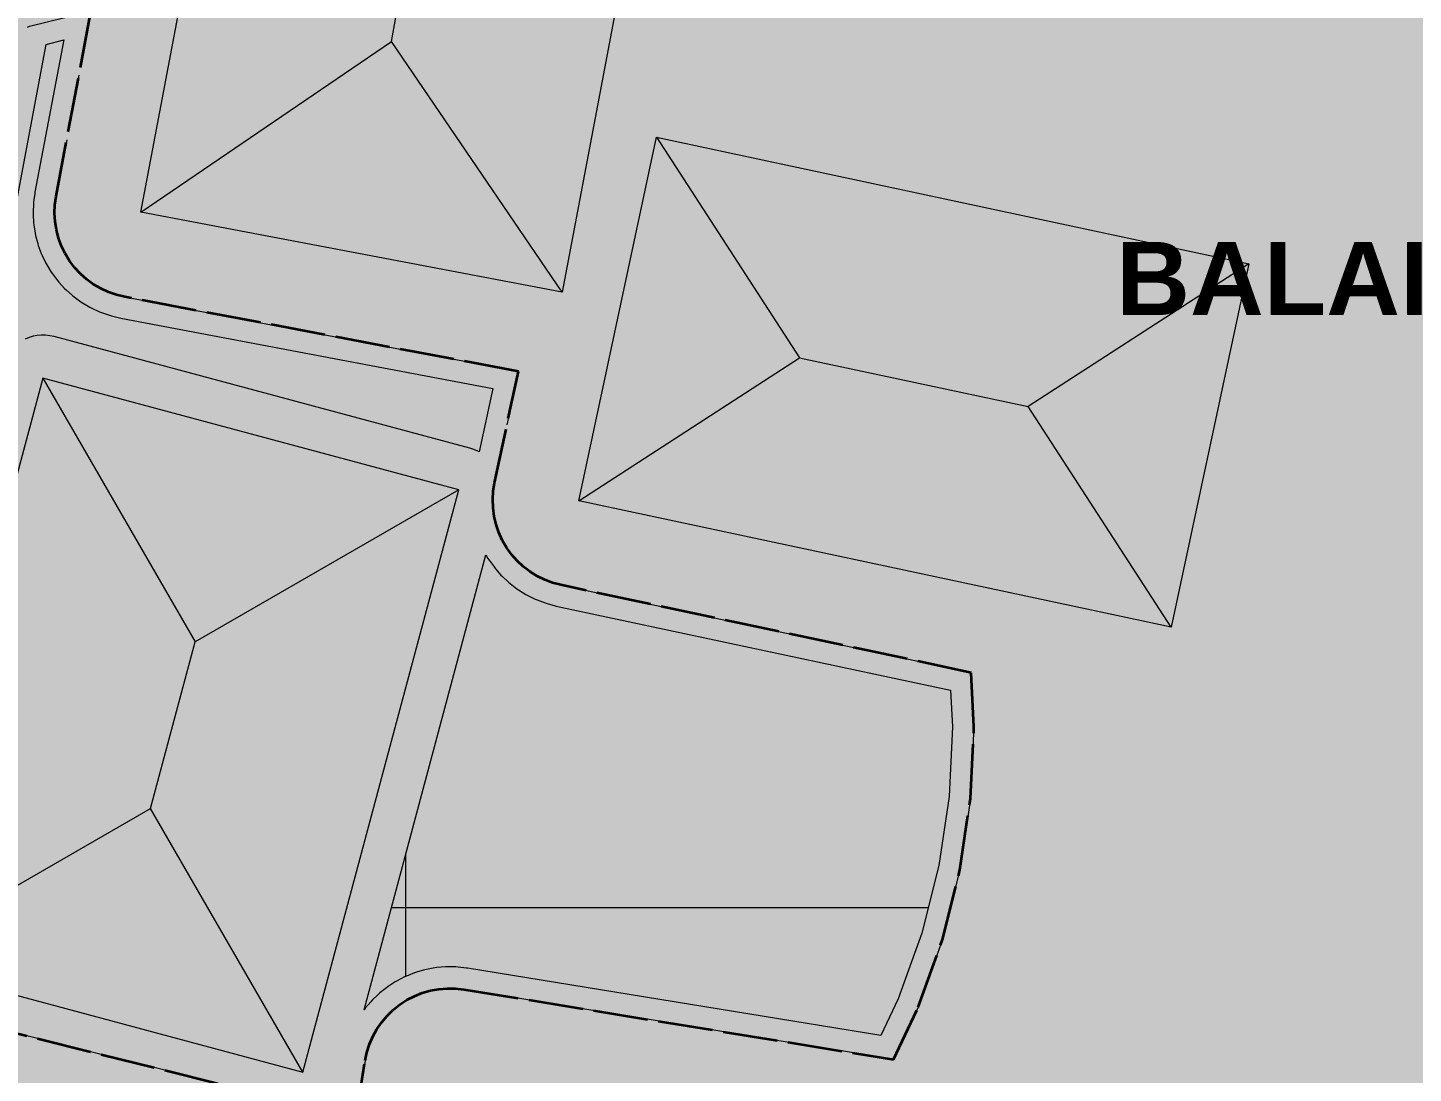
# Model space of a CAD drawing. Header units: metres. Extents: x 305909 to 307171, y 9156037 to 9156671.
# Drawn here: x 306378.72 to 306410.9, y 9156467.56 to 9156491.84 of the extents above; entities that cross this region are included whole.
import ezdxf

# ---------------------------------------------------------------- set-up
doc = ezdxf.new("R2010")
doc.units = ezdxf.units.M
doc.linetypes.add('DASHED', pattern=[1.524, 1.27, -0.254])
for name, color, linetype, lineweight, true_color in [('B-BANGUNAN_PERMUKIMAN', 7, 'Continuous', 13, 0xf0cd8c), ('B-BAYANGAN', 7, 'Continuous', 0, 0x76786c), ('T-BALAI_PELATIHAN', 7, 'Continuous', 30, 0xaa2d2d), ('T-BANGUNAN_KLASTER_INTI', 7, 'Continuous', 13, 0xe88c3c), ('T-BIOFILTER', 7, 'Continuous', 13, 0x60aad2), ('T-KLASTER_TEMPE_INTI', 7, 'DASHED', 35, 0xd26e14), ('T-LABEL_ELEMEN', 7, 'Continuous', 0, 0x141414), ('T-PERSIL_BALAI', 7, 'DASHED', 13, 0xb42828), ('T-RUANG_JEMUR_DISPLAY', 7, 'Continuous', 9, 0xf9e79f), ('Z-R-UT', 7, 'Continuous', 0, 0xffd699), ('Z-SPU-2', 7, 'Continuous', 0, 0xe6d2f0)]:
    doc.layers.add(name, color=color, linetype=linetype, lineweight=lineweight, true_color=true_color)
doc.styles.add('ARIALB', font='arialbd.ttf')

msp = doc.modelspace()

# ---------------------------------------------------------------- hatches: boundary and pattern name
at = {"layer": 'B-BANGUNAN_PERMUKIMAN', "true_color": 0xf09568}
h = msp.add_hatch(color=21, dxfattribs=at)
h.dxf.hatch_style = 1
h.paths.add_polyline_path([(306387.282, 9156492.118), (306387.169, 9156491.517), (306381.348, 9156487.549), (306383.314, 9156497.939), (306387.282, 9156492.118)])
at = {"layer": 'B-BANGUNAN_PERMUKIMAN', "true_color": 0xb7724f}
h = msp.add_hatch(color=35, dxfattribs=at)
h.dxf.hatch_style = 1
h.paths.add_polyline_path([(306391.138, 9156485.697), (306387.169, 9156491.517), (306387.282, 9156492.118), (306393.103, 9156496.087), (306393.103, 9156496.087), (306391.138, 9156485.697)])
at = {"layer": 'B-BANGUNAN_PERMUKIMAN', "true_color": 0xc07853}
h = msp.add_hatch(color=23, dxfattribs=at)
h.dxf.hatch_style = 1
h.paths.add_polyline_path([(306387.169, 9156491.517), (306391.138, 9156485.697), (306381.348, 9156487.549), (306381.348, 9156487.549), (306387.169, 9156491.517)])
at = {"layer": 'B-BANGUNAN_PERMUKIMAN', "true_color": 0xf09568}
h = msp.add_hatch(color=21, dxfattribs=at)
h.dxf.hatch_style = 1
h.paths.add_polyline_path([(306396.646, 9156484.171), (306391.523, 9156480.852), (306393.327, 9156489.294), (306393.327, 9156489.294), (306396.646, 9156484.171)])
at = {"layer": 'B-BANGUNAN_PERMUKIMAN', "true_color": 0xe68f64}
h = msp.add_hatch(color=33, dxfattribs=at)
h.dxf.hatch_style = 1
h.paths.add_polyline_path([(306401.957, 9156483.036), (306396.646, 9156484.171), (306393.327, 9156489.294), (306407.08, 9156486.355), (306401.957, 9156483.036)])
at = {"layer": 'B-BANGUNAN_PERMUKIMAN', "true_color": 0xb7724f}
h = msp.add_hatch(color=35, dxfattribs=at)
h.dxf.hatch_style = 1
h.paths.add_polyline_path([(306405.277, 9156477.913), (306401.957, 9156483.036), (306407.08, 9156486.355), (306407.08, 9156486.355), (306405.537, 9156479.133), (306405.277, 9156477.913)])
at = {"layer": 'B-BANGUNAN_PERMUKIMAN', "true_color": 0xc17853}
h = msp.add_hatch(color=23, dxfattribs=at)
h.dxf.hatch_style = 1
h.paths.add_polyline_path([(306391.523, 9156480.852), (306396.646, 9156484.171), (306401.957, 9156483.036), (306405.277, 9156477.913), (306391.523, 9156480.852)])
at = {"layer": 'B-BAYANGAN', "true_color": 0x76786c}
h = msp.add_hatch(color=8, dxfattribs=at)
h.dxf.hatch_style = 1
h.paths.add_polyline_path([(306393.853, 9156495.337), (306391.888, 9156484.947), (306382.098, 9156486.799), (306384.064, 9156497.189), (306393.853, 9156495.337)])
h = msp.add_hatch(color=8, dxfattribs=at)
h.dxf.hatch_style = 1
h.paths.add_polyline_path([(306393.853, 9156495.337), (306391.888, 9156484.947), (306382.098, 9156486.799), (306384.064, 9156497.189), (306393.853, 9156495.337)])
h = msp.add_hatch(color=8, dxfattribs=at)
h.dxf.hatch_style = 1
h.paths.add_polyline_path([(306407.83, 9156485.605), (306406.026, 9156477.163), (306392.273, 9156480.102), (306394.077, 9156488.544), (306407.83, 9156485.605)])
h = msp.add_hatch(color=8, dxfattribs=at)
h.dxf.hatch_style = 1
h.paths.add_polyline_path([(306407.83, 9156485.605), (306406.026, 9156477.163), (306392.273, 9156480.102), (306394.077, 9156488.544), (306407.83, 9156485.605)])
h = msp.add_hatch(color=8, dxfattribs=at)
h.dxf.hatch_style = 1
h.paths.add_polyline_path([(306389.635, 9156480.208), (306379.976, 9156482.796), (306376.352, 9156469.273), (306386.012, 9156466.685), (306389.635, 9156480.208)])
at = {"layer": 'T-BALAI_PELATIHAN', "true_color": 0xbf3434}
h = msp.add_hatch(color=15, dxfattribs=at)
h.dxf.hatch_style = 1
h.paths.add_polyline_path([(306382.611, 9156477.573), (306381.576, 9156473.708), (306375.453, 9156470.174), (306379.076, 9156483.696), (306382.611, 9156477.573)])
at = {"layer": 'T-BALAI_PELATIHAN', "true_color": 0xb53131}
h = msp.add_hatch(color=15, dxfattribs=at)
h.dxf.hatch_style = 1
h.paths.add_polyline_path([(306382.611, 9156477.573), (306379.076, 9156483.696), (306388.734, 9156481.108), (306382.611, 9156477.573)])
at = {"layer": 'T-BALAI_PELATIHAN', "true_color": 0x902727}
h = msp.add_hatch(color=17, dxfattribs=at)
h.dxf.hatch_style = 1
h.paths.add_polyline_path([(306385.112, 9156467.585), (306381.576, 9156473.708), (306382.611, 9156477.573), (306388.734, 9156481.108), (306388.734, 9156481.108), (306385.112, 9156467.585)])
at = {"layer": 'T-BALAI_PELATIHAN', "true_color": 0x9a2a2a}
h = msp.add_hatch(color=17, dxfattribs=at)
h.dxf.hatch_style = 1
h.paths.add_polyline_path([(306381.576, 9156473.708), (306385.112, 9156467.585), (306375.453, 9156470.173), (306375.453, 9156470.174), (306381.576, 9156473.708)])
at = {"layer": 'T-BANGUNAN_KLASTER_INTI', "true_color": 0xffb52d}
h = msp.add_hatch(color=40, dxfattribs=at)
h.dxf.hatch_style = 1
h.paths.add_polyline_path([(306387.282, 9156492.118), (306387.169, 9156491.517), (306381.348, 9156487.549), (306383.314, 9156497.939), (306387.282, 9156492.118)])
at = {"layer": 'T-BANGUNAN_KLASTER_INTI', "true_color": 0xce8a22}
h = msp.add_hatch(color=42, dxfattribs=at)
h.dxf.hatch_style = 1
h.paths.add_polyline_path([(306391.138, 9156485.697), (306387.169, 9156491.517), (306387.282, 9156492.118), (306393.103, 9156496.087), (306393.103, 9156496.087), (306391.138, 9156485.697)])
at = {"layer": 'T-BANGUNAN_KLASTER_INTI', "true_color": 0xd89124}
h = msp.add_hatch(color=42, dxfattribs=at)
h.dxf.hatch_style = 1
h.paths.add_polyline_path([(306387.169, 9156491.517), (306391.138, 9156485.697), (306381.348, 9156487.549), (306381.348, 9156487.549), (306387.169, 9156491.517)])
at = {"layer": 'T-BANGUNAN_KLASTER_INTI', "true_color": 0xffb52d}
h = msp.add_hatch(color=40, dxfattribs=at)
h.dxf.hatch_style = 1
h.paths.add_polyline_path([(306396.646, 9156484.171), (306391.523, 9156480.852), (306393.327, 9156489.294), (306393.327, 9156489.294), (306396.646, 9156484.171)])
at = {"layer": 'T-BANGUNAN_KLASTER_INTI', "true_color": 0xffad2b}
h = msp.add_hatch(color=40, dxfattribs=at)
h.dxf.hatch_style = 1
h.paths.add_polyline_path([(306401.957, 9156483.036), (306396.646, 9156484.171), (306393.327, 9156489.294), (306407.08, 9156486.355), (306401.957, 9156483.036)])
at = {"layer": 'T-BANGUNAN_KLASTER_INTI', "true_color": 0xce8a22}
h = msp.add_hatch(color=42, dxfattribs=at)
h.dxf.hatch_style = 1
h.paths.add_polyline_path([(306405.277, 9156477.913), (306401.957, 9156483.036), (306407.08, 9156486.355), (306407.08, 9156486.355), (306405.537, 9156479.133), (306405.277, 9156477.913)])
at = {"layer": 'T-BANGUNAN_KLASTER_INTI', "true_color": 0xd99224}
h = msp.add_hatch(color=42, dxfattribs=at)
h.dxf.hatch_style = 1
h.paths.add_polyline_path([(306391.523, 9156480.852), (306396.646, 9156484.171), (306401.957, 9156483.036), (306405.277, 9156477.913), (306391.523, 9156480.852)])
at = {"layer": 'T-BIOFILTER', "true_color": 0x60aad2}
h = msp.add_hatch(color=143, dxfattribs=at)
h.dxf.hatch_style = 1
h.paths.add_polyline_path([(306378.888, 9156487.989), (306378.861, 9156487.795), (306378.856, 9156487.746), (306378.848, 9156487.55), (306378.849, 9156487.501), (306378.86, 9156487.305), (306378.866, 9156487.256), (306378.896, 9156487.062), (306378.906, 9156487.014), (306378.956, 9156486.824), (306378.97, 9156486.777), (306379.038, 9156486.593), (306379.058, 9156486.548), (306379.143, 9156486.371), (306379.167, 9156486.328), (306379.269, 9156486.161), (306379.297, 9156486.12), (306379.415, 9156485.964), (306379.447, 9156485.926), (306379.58, 9156485.782), (306379.615, 9156485.748), (306379.761, 9156485.617), (306379.8, 9156485.586), (306379.958, 9156485.471), (306379.999, 9156485.444), (306380.169, 9156485.345), (306380.212, 9156485.322), (306380.39, 9156485.24), (306380.436, 9156485.222), (306380.621, 9156485.157), (306380.668, 9156485.143), (306380.859, 9156485.097), (306380.883, 9156485.092), (306389.523, 9156483.458), (306389.209, 9156481.987), (306389.177, 9156482.005), (306389.087, 9156482.044), (306388.994, 9156482.074), (306379.335, 9156484.662), (306379.239, 9156484.683), (306379.141, 9156484.694), (306379.043, 9156484.695), (306378.945, 9156484.687), (306378.849, 9156484.67), (306378.755, 9156484.643), (306378.663, 9156484.607), (306378.576, 9156484.562), (306378.493, 9156484.509), (306378.417, 9156484.448), (306378.346, 9156484.379), (306378.283, 9156484.305), (306378.227, 9156484.224), (306378.179, 9156484.138), (306378.14, 9156484.048), (306378.11, 9156483.955), (306376.887, 9156479.391), (306379.152, 9156491.449), (306379.561, 9156491.552), (306378.892, 9156488.013), (306378.888, 9156487.989)])
at = {"layer": 'T-RUANG_JEMUR_DISPLAY', "true_color": 0xf6e4a0}
h = msp.add_hatch(color=41, dxfattribs=at)
h.dxf.hatch_style = 1
h.paths.add_polyline_path([(306389.412, 9156479.513), (306389.439, 9156479.472), (306389.553, 9156479.313), (306389.584, 9156479.274), (306389.714, 9156479.127), (306389.748, 9156479.092), (306389.891, 9156478.958), (306389.929, 9156478.926), (306390.085, 9156478.807), (306390.125, 9156478.779), (306390.292, 9156478.676), (306390.335, 9156478.652), (306390.511, 9156478.566), (306390.556, 9156478.547), (306390.74, 9156478.478), (306390.787, 9156478.463), (306390.977, 9156478.413), (306391, 9156478.407), (306400.158, 9156476.45), (306400.199, 9156475.6), (306400.12, 9156473.983), (306399.882, 9156472.381), (306399.489, 9156470.81), (306398.943, 9156469.286), (306398.54, 9156468.432), (306388.937, 9156469.997), (306388.912, 9156470), (306388.717, 9156470.022), (306388.668, 9156470.026), (306388.472, 9156470.028), (306388.423, 9156470.027), (306388.228, 9156470.01), (306388.179, 9156470.004), (306387.986, 9156469.968), (306387.938, 9156469.957), (306387.75, 9156469.903), (306387.703, 9156469.887), (306387.521, 9156469.814), (306387.476, 9156469.794), (306387.302, 9156469.704), (306387.259, 9156469.679), (306387.095, 9156469.573), (306387.055, 9156469.544), (306386.901, 9156469.422), (306386.864, 9156469.389), (306386.724, 9156469.252), (306386.69, 9156469.216), (306386.564, 9156469.066), (306386.534, 9156469.028), (306386.534, 9156469.027), (306389.365, 9156479.594), (306389.412, 9156479.513)])
at = {"layer": 'T-RUANG_JEMUR_DISPLAY', "true_color": 0xdcc478}
h = msp.add_hatch(dxfattribs=at)
h.set_pattern_fill('NET', color=53, scale=4)
h.paths.add_polyline_path([(306389.412, 9156479.513), (306389.439, 9156479.472), (306389.553, 9156479.313), (306389.584, 9156479.274), (306389.714, 9156479.127), (306389.748, 9156479.092), (306389.891, 9156478.958), (306389.929, 9156478.926), (306390.085, 9156478.807), (306390.125, 9156478.779), (306390.292, 9156478.676), (306390.335, 9156478.652), (306390.511, 9156478.566), (306390.556, 9156478.547), (306390.74, 9156478.478), (306390.787, 9156478.463), (306390.977, 9156478.413), (306391, 9156478.407), (306400.158, 9156476.45), (306400.199, 9156475.6), (306400.12, 9156473.983), (306399.882, 9156472.381), (306399.489, 9156470.81), (306398.943, 9156469.286), (306398.54, 9156468.432), (306388.937, 9156469.997), (306388.912, 9156470), (306388.717, 9156470.022), (306388.668, 9156470.026), (306388.472, 9156470.028), (306388.423, 9156470.027), (306388.228, 9156470.01), (306388.179, 9156470.004), (306387.986, 9156469.968), (306387.938, 9156469.957), (306387.75, 9156469.903), (306387.703, 9156469.887), (306387.521, 9156469.814), (306387.476, 9156469.794), (306387.302, 9156469.704), (306387.259, 9156469.679), (306387.095, 9156469.573), (306387.055, 9156469.544), (306386.901, 9156469.422), (306386.864, 9156469.389), (306386.724, 9156469.252), (306386.69, 9156469.216), (306386.564, 9156469.066), (306386.534, 9156469.028), (306386.534, 9156469.027), (306389.365, 9156479.594), (306389.412, 9156479.513)])
at = {"layer": 'Z-R-UT', "true_color": 0xfae9cc}
h = msp.add_hatch(color=254, dxfattribs=at)
h.dxf.hatch_style = 1
h.paths.add_polyline_path([(306039.052, 9156573.455), (306119.178, 9156567.786), (306119.178, 9156567.786), (306160.523, 9156563.133), (306160.523, 9156563.133), (306186.122, 9156560.815), (306186.122, 9156560.815), (306215.657, 9156559.53), (306215.657, 9156559.53), (306305.003, 9156549.608), (306305.003, 9156549.608), (306385.74, 9156542.791), (306385.74, 9156542.791), (306385.919, 9156542.76), (306385.919, 9156484.648), (306380.976, 9156485.584), (306380.785, 9156485.629), (306380.6, 9156485.694), (306380.422, 9156485.776), (306380.252, 9156485.875), (306380.094, 9156485.991), (306379.947, 9156486.121), (306379.814, 9156486.265), (306379.696, 9156486.422), (306379.593, 9156486.589), (306379.507, 9156486.766), (306379.44, 9156486.95), (306379.39, 9156487.14), (306379.36, 9156487.334), (306379.348, 9156487.53), (306379.356, 9156487.726), (306379.383, 9156487.92), (306380.198, 9156492.227), (306378.765, 9156491.868), (306378.718, 9156491.851), (306374.515, 9156469.469), (306385.919, 9156466.63), (306385.919, 9156380), (306360, 9156380), (306360, 9156380), (306360, 9156380), (306360, 9156400.449), (306360, 9156400.449), (306360, 9156400.45), (306369.785, 9156457.829), (306369.785, 9156457.83), (306369.785, 9156457.831), (306369.785, 9156457.832), (306369.785, 9156457.833), (306369.785, 9156457.834), (306369.784, 9156457.835), (306369.784, 9156457.836), (306369.783, 9156457.837), (306369.783, 9156457.838), (306369.782, 9156457.838), (306369.781, 9156457.839), (306369.78, 9156457.84), (306369.78, 9156457.84), (306369.779, 9156457.84), (306369.778, 9156457.841), (306369.777, 9156457.841), (306341.904, 9156461.433), (306341.903, 9156461.433), (306341.903, 9156461.433), (306342.144, 9156465.284), (306342.144, 9156465.285), (306342.144, 9156465.286), (306342.144, 9156465.287), (306342.143, 9156465.288), (306342.143, 9156465.288), (306342.143, 9156465.289), (306342.142, 9156465.29), (306342.142, 9156465.291), (306342.141, 9156465.292), (306342.14, 9156465.292), (306342.139, 9156465.293), (306342.138, 9156465.293), (306342.138, 9156465.294), (306342.137, 9156465.294), (306342.136, 9156465.294), (306264.747, 9156477.801), (306264.746, 9156477.802), (306264.745, 9156477.802), (306222.528, 9156475.456), (306222.528, 9156475.456), (306150.602, 9156473.893), (306150.602, 9156473.893), (306060.207, 9156485.254), (306060.206, 9156485.254), (306060.206, 9156485.254), (306051.451, 9156523.214), (306051.45, 9156523.215), (306033.081, 9156573.806), (306033.081, 9156573.806), (306033.081, 9156573.806), (306039.052, 9156573.455), (306039.052, 9156573.455)])
h = msp.add_hatch(color=254, dxfattribs=at)
h.dxf.hatch_style = 1
h.paths.add_polyline_path([(306385.919, 9156542.76), (306424.61, 9156536.081), (306424.61, 9156536.081), (306440, 9156532.835), (306440, 9156532.835), (306440, 9156532.835), (306440, 9156380), (306440, 9156380), (306440, 9156380), (306385.919, 9156380), (306385.919, 9156466.63), (306386.344, 9156466.524), (306386.561, 9156467.851), (306386.602, 9156468.043), (306386.661, 9156468.23), (306386.739, 9156468.41), (306386.834, 9156468.582), (306386.945, 9156468.744), (306387.072, 9156468.894), (306387.213, 9156469.031), (306387.366, 9156469.153), (306387.531, 9156469.26), (306387.705, 9156469.35), (306387.888, 9156469.422), (306388.076, 9156469.476), (306388.27, 9156469.512), (306388.465, 9156469.528), (306388.661, 9156469.526), (306388.856, 9156469.504), (306398.831, 9156467.878), (306399.406, 9156469.094), (306399.968, 9156470.665), (306400.373, 9156472.283), (306400.618, 9156473.934), (306400.7, 9156475.6), (306400.638, 9156476.859), (306391.105, 9156478.896), (306390.915, 9156478.946), (306390.731, 9156479.015), (306390.555, 9156479.101), (306390.388, 9156479.205), (306390.232, 9156479.324), (306390.089, 9156479.458), (306389.959, 9156479.605), (306389.844, 9156479.764), (306389.746, 9156479.934), (306389.664, 9156480.113), (306389.601, 9156480.298), (306389.556, 9156480.489), (306389.53, 9156480.684), (306389.523, 9156480.88), (306389.535, 9156481.076), (306389.567, 9156481.27), (306390.119, 9156483.854), (306385.919, 9156484.648), (306385.919, 9156542.76)])
at = {"layer": 'Z-SPU-2', "true_color": 0xfae9cc}
h = msp.add_hatch(color=254, dxfattribs=at)
h.dxf.hatch_style = 1
h.paths.add_polyline_path([(306379.36, 9156487.334), (306379.39, 9156487.14), (306379.44, 9156486.95), (306379.507, 9156486.766), (306379.593, 9156486.589), (306379.696, 9156486.422), (306379.814, 9156486.265), (306379.947, 9156486.121), (306380.094, 9156485.991), (306380.252, 9156485.875), (306380.422, 9156485.776), (306380.6, 9156485.694), (306380.785, 9156485.629), (306380.976, 9156485.584), (306390.119, 9156483.854), (306389.567, 9156481.27), (306389.535, 9156481.076), (306389.523, 9156480.88), (306389.53, 9156480.684), (306389.556, 9156480.489), (306389.601, 9156480.298), (306389.664, 9156480.113), (306389.746, 9156479.934), (306389.844, 9156479.764), (306389.959, 9156479.605), (306390.089, 9156479.458), (306390.232, 9156479.324), (306390.388, 9156479.205), (306390.555, 9156479.101), (306390.731, 9156479.015), (306390.915, 9156478.946), (306391.105, 9156478.896), (306400.638, 9156476.859), (306400.7, 9156475.6), (306400.618, 9156473.934), (306400.373, 9156472.283), (306399.968, 9156470.665), (306399.406, 9156469.094), (306398.831, 9156467.878), (306388.856, 9156469.504), (306388.661, 9156469.526), (306388.465, 9156469.528), (306388.27, 9156469.512), (306388.076, 9156469.476), (306387.888, 9156469.422), (306387.705, 9156469.35), (306387.531, 9156469.26), (306387.366, 9156469.153), (306387.213, 9156469.031), (306387.072, 9156468.894), (306386.945, 9156468.744), (306386.834, 9156468.582), (306386.739, 9156468.41), (306386.661, 9156468.23), (306386.602, 9156468.043), (306386.561, 9156467.851), (306386.344, 9156466.524), (306374.515, 9156469.469), (306378.718, 9156491.851), (306378.765, 9156491.868), (306380.198, 9156492.227), (306379.383, 9156487.92), (306379.356, 9156487.726), (306379.348, 9156487.53), (306379.36, 9156487.334)])

# ---------------------------------------------------------------- linework, layer by layer
at = {"layer": 'B-BANGUNAN_PERMUKIMAN', "color": 27, "lineweight": 9, "true_color": 0x744832}
for p, q in [((306387.169, 9156491.517), (306387.282, 9156492.118)), ((306381.348, 9156487.549), (306387.169, 9156491.517)), ((306391.138, 9156485.697), (306387.169, 9156491.517)), ((306393.327, 9156489.294), (306396.646, 9156484.171)), ((306407.08, 9156486.355), (306401.957, 9156483.036)), ((306391.523, 9156480.852), (306396.646, 9156484.171)), ((306396.646, 9156484.171), (306401.957, 9156483.036)), ((306405.277, 9156477.913), (306401.957, 9156483.036))]:
    msp.add_line(p, q, dxfattribs=at)
at = {"layer": 'B-BANGUNAN_PERMUKIMAN', "color": 27, "lineweight": 13, "true_color": 0x744832}
for points in [[(306393.103, 9156496.087), (306391.138, 9156485.697), (306381.348, 9156487.549), (306383.314, 9156497.939), (306393.103, 9156496.087)], [(306407.08, 9156486.355), (306405.276, 9156477.913), (306391.523, 9156480.852), (306393.327, 9156489.294), (306407.08, 9156486.355)]]:
    msp.add_lwpolyline(points, close=True, dxfattribs=at)
at = {"layer": 'T-BALAI_PELATIHAN', "color": 19, "lineweight": 9, "true_color": 0x5c1919}
for p, q in [((306379.076, 9156483.696), (306382.611, 9156477.573)), ((306388.734, 9156481.108), (306382.611, 9156477.573)), ((306381.576, 9156473.708), (306382.611, 9156477.573)), ((306375.453, 9156470.174), (306381.576, 9156473.708)), ((306385.112, 9156467.585), (306381.576, 9156473.708))]:
    msp.add_line(p, q, dxfattribs=at)
at = {"layer": 'T-BALAI_PELATIHAN', "color": 19, "lineweight": 13, "true_color": 0x5c1919}
msp.add_lwpolyline([(306388.735, 9156481.108), (306379.076, 9156483.696), (306375.452, 9156470.173), (306385.112, 9156467.585), (306388.735, 9156481.108)], close=True, dxfattribs=at)
at = {"layer": 'T-BANGUNAN_KLASTER_INTI', "color": 46, "lineweight": 9, "true_color": 0x825816}
for p, q in [((306387.169, 9156491.517), (306387.282, 9156492.118)), ((306381.348, 9156487.549), (306387.169, 9156491.517)), ((306391.138, 9156485.697), (306387.169, 9156491.517)), ((306393.327, 9156489.294), (306396.646, 9156484.171)), ((306407.08, 9156486.355), (306401.957, 9156483.036)), ((306391.523, 9156480.852), (306396.646, 9156484.171)), ((306396.646, 9156484.171), (306401.957, 9156483.036)), ((306405.277, 9156477.913), (306401.957, 9156483.036))]:
    msp.add_line(p, q, dxfattribs=at)
at = {"layer": 'T-BANGUNAN_KLASTER_INTI', "color": 46, "lineweight": 13, "true_color": 0x825816}
for points in [[(306393.103, 9156496.087), (306391.138, 9156485.697), (306381.348, 9156487.549), (306383.314, 9156497.939), (306393.103, 9156496.087)], [(306407.08, 9156486.355), (306405.276, 9156477.913), (306391.523, 9156480.852), (306393.327, 9156489.294), (306407.08, 9156486.355)]]:
    msp.add_lwpolyline(points, close=True, dxfattribs=at)
at = {"layer": 'T-BIOFILTER', "color": 145, "lineweight": 9, "true_color": 0x4a84a3}
msp.add_lwpolyline([(306376.887, 9156479.391), (306379.152, 9156491.449), (306379.561, 9156491.552), (306378.892, 9156488.013), (306378.888, 9156487.989), (306378.888, 9156487.989), (306378.861, 9156487.795), (306378.856, 9156487.746), (306378.848, 9156487.55), (306378.849, 9156487.501), (306378.86, 9156487.305), (306378.866, 9156487.256), (306378.896, 9156487.062), (306378.906, 9156487.014), (306378.956, 9156486.824), (306378.97, 9156486.777), (306379.038, 9156486.593), (306379.058, 9156486.548), (306379.143, 9156486.371), (306379.167, 9156486.328), (306379.269, 9156486.161), (306379.297, 9156486.12), (306379.415, 9156485.964), (306379.447, 9156485.926), (306379.58, 9156485.782), (306379.615, 9156485.748), (306379.761, 9156485.617), (306379.8, 9156485.586), (306379.958, 9156485.471), (306379.999, 9156485.444), (306380.169, 9156485.345), (306380.212, 9156485.322), (306380.39, 9156485.24), (306380.436, 9156485.222), (306380.621, 9156485.157), (306380.668, 9156485.143), (306380.859, 9156485.097), (306380.883, 9156485.092), (306389.523, 9156483.458), (306389.209, 9156481.987), (306389.177, 9156482.005), (306389.087, 9156482.044), (306388.994, 9156482.074), (306379.335, 9156484.662), (306379.239, 9156484.683), (306379.141, 9156484.694), (306379.043, 9156484.695), (306378.945, 9156484.687), (306378.849, 9156484.67), (306378.755, 9156484.643), (306378.663, 9156484.607)], dxfattribs=at)
at = {"layer": 'T-KLASTER_TEMPE_INTI'}
msp.add_lwpolyline([(306374.515, 9156469.469), (306386.344, 9156466.524), (306386.561, 9156467.851), (306386.602, 9156468.043), (306386.661, 9156468.23), (306386.739, 9156468.41), (306386.834, 9156468.582), (306386.945, 9156468.744), (306387.072, 9156468.894), (306387.213, 9156469.031), (306387.366, 9156469.153), (306387.531, 9156469.26), (306387.705, 9156469.35), (306387.888, 9156469.422), (306388.076, 9156469.476), (306388.27, 9156469.512), (306388.465, 9156469.528), (306388.661, 9156469.526), (306388.856, 9156469.504), (306398.831, 9156467.878), (306399.406, 9156469.094), (306399.968, 9156470.665), (306400.373, 9156472.283), (306400.618, 9156473.934), (306400.7, 9156475.6), (306400.638, 9156476.859), (306391.105, 9156478.896), (306390.915, 9156478.946), (306390.731, 9156479.015), (306390.555, 9156479.101), (306390.388, 9156479.205), (306390.232, 9156479.324), (306390.089, 9156479.458), (306389.959, 9156479.605), (306389.844, 9156479.764), (306389.746, 9156479.934), (306389.664, 9156480.113), (306389.601, 9156480.298), (306389.556, 9156480.489), (306389.53, 9156480.684), (306389.523, 9156480.88), (306389.535, 9156481.076), (306389.567, 9156481.27), (306390.119, 9156483.854), (306380.976, 9156485.584), (306380.785, 9156485.629), (306380.6, 9156485.694), (306380.422, 9156485.776), (306380.252, 9156485.875), (306380.094, 9156485.991), (306379.947, 9156486.121), (306379.814, 9156486.265), (306379.696, 9156486.422), (306379.593, 9156486.589), (306379.507, 9156486.766), (306379.44, 9156486.95), (306379.39, 9156487.14), (306379.36, 9156487.334), (306379.348, 9156487.53), (306379.356, 9156487.726), (306379.383, 9156487.92), (306380.198, 9156492.227)], dxfattribs=at)
at = {"layer": 'T-PERSIL_BALAI'}
for points in [[(306378.718, 9156491.851), (306378.765, 9156491.868), (306380.198, 9156492.227), (306379.383, 9156487.92)], [(306379.383, 9156487.92), (306379.356, 9156487.726), (306379.348, 9156487.53), (306379.36, 9156487.334), (306379.39, 9156487.14), (306379.44, 9156486.95), (306379.507, 9156486.766), (306379.593, 9156486.589), (306379.696, 9156486.422), (306379.814, 9156486.265), (306379.947, 9156486.121), (306380.094, 9156485.991), (306380.252, 9156485.875), (306380.422, 9156485.776), (306380.6, 9156485.694), (306380.785, 9156485.629), (306380.976, 9156485.584), (306390.119, 9156483.854), (306389.567, 9156481.27), (306389.535, 9156481.076), (306389.523, 9156480.88), (306389.53, 9156480.684), (306389.556, 9156480.489), (306389.601, 9156480.298), (306389.664, 9156480.113), (306389.746, 9156479.934), (306389.844, 9156479.764), (306389.959, 9156479.605), (306390.089, 9156479.458), (306390.232, 9156479.324), (306390.388, 9156479.205), (306390.555, 9156479.101), (306390.731, 9156479.015), (306390.915, 9156478.946), (306391.105, 9156478.896), (306400.638, 9156476.859), (306400.7, 9156475.6), (306400.618, 9156473.934), (306400.373, 9156472.283), (306399.968, 9156470.665), (306399.406, 9156469.094), (306398.831, 9156467.878), (306388.856, 9156469.504), (306388.661, 9156469.526), (306388.465, 9156469.528), (306388.27, 9156469.512), (306388.076, 9156469.476), (306387.888, 9156469.422), (306387.705, 9156469.35), (306387.531, 9156469.26), (306387.366, 9156469.153), (306387.213, 9156469.031), (306387.072, 9156468.894), (306386.945, 9156468.744), (306386.834, 9156468.582), (306386.739, 9156468.41), (306386.661, 9156468.23), (306386.602, 9156468.043), (306386.561, 9156467.851), (306386.344, 9156466.524), (306374.515, 9156469.469)]]:
    msp.add_lwpolyline(points, dxfattribs=at)
at = {"layer": 'T-RUANG_JEMUR_DISPLAY', "color": 43, "lineweight": 9, "true_color": 0xbfb17c}
msp.add_lwpolyline([(306389.412, 9156479.513), (306389.439, 9156479.472), (306389.553, 9156479.313), (306389.584, 9156479.274), (306389.714, 9156479.127), (306389.748, 9156479.092), (306389.891, 9156478.958), (306389.929, 9156478.926), (306390.085, 9156478.807), (306390.125, 9156478.779), (306390.292, 9156478.676), (306390.335, 9156478.652), (306390.511, 9156478.566), (306390.556, 9156478.547), (306390.74, 9156478.478), (306390.787, 9156478.463), (306390.977, 9156478.413), (306391, 9156478.407), (306400.158, 9156476.45), (306400.199, 9156475.6), (306400.12, 9156473.983), (306399.882, 9156472.381), (306399.489, 9156470.81), (306398.943, 9156469.286), (306398.54, 9156468.432), (306388.937, 9156469.997), (306388.912, 9156470), (306388.717, 9156470.022), (306388.668, 9156470.026), (306388.472, 9156470.028), (306388.423, 9156470.027), (306388.228, 9156470.01), (306388.179, 9156470.004), (306387.986, 9156469.968), (306387.938, 9156469.957), (306387.75, 9156469.903), (306387.703, 9156469.887), (306387.521, 9156469.814), (306387.476, 9156469.794), (306387.302, 9156469.704), (306387.259, 9156469.679), (306387.095, 9156469.573), (306387.055, 9156469.544), (306386.901, 9156469.422), (306386.864, 9156469.389), (306386.724, 9156469.252), (306386.69, 9156469.216), (306386.564, 9156469.066), (306386.534, 9156469.028), (306386.534, 9156469.027), (306389.365, 9156479.594), (306389.412, 9156479.513)], close=True, dxfattribs=at)

# ---------------------------------------------------------------- texts
at = {"layer": 'T-LABEL_ELEMEN', "color": 24, "true_color": 0x961e1e, "insert": (306404, 9156486), "char_height": 1.7, "attachment_point": 4, "style": 'ARIALB', "bg_fill": 1, "box_fill_scale": 1.25, "bg_fill_color": 7, "bg_fill_true_color": 16777215, "bg_fill_transparency": 0}
msp.add_mtext('BALAI PELATIHAN UMKM', dxfattribs=at)

doc.saveas('drawing.dxf')
